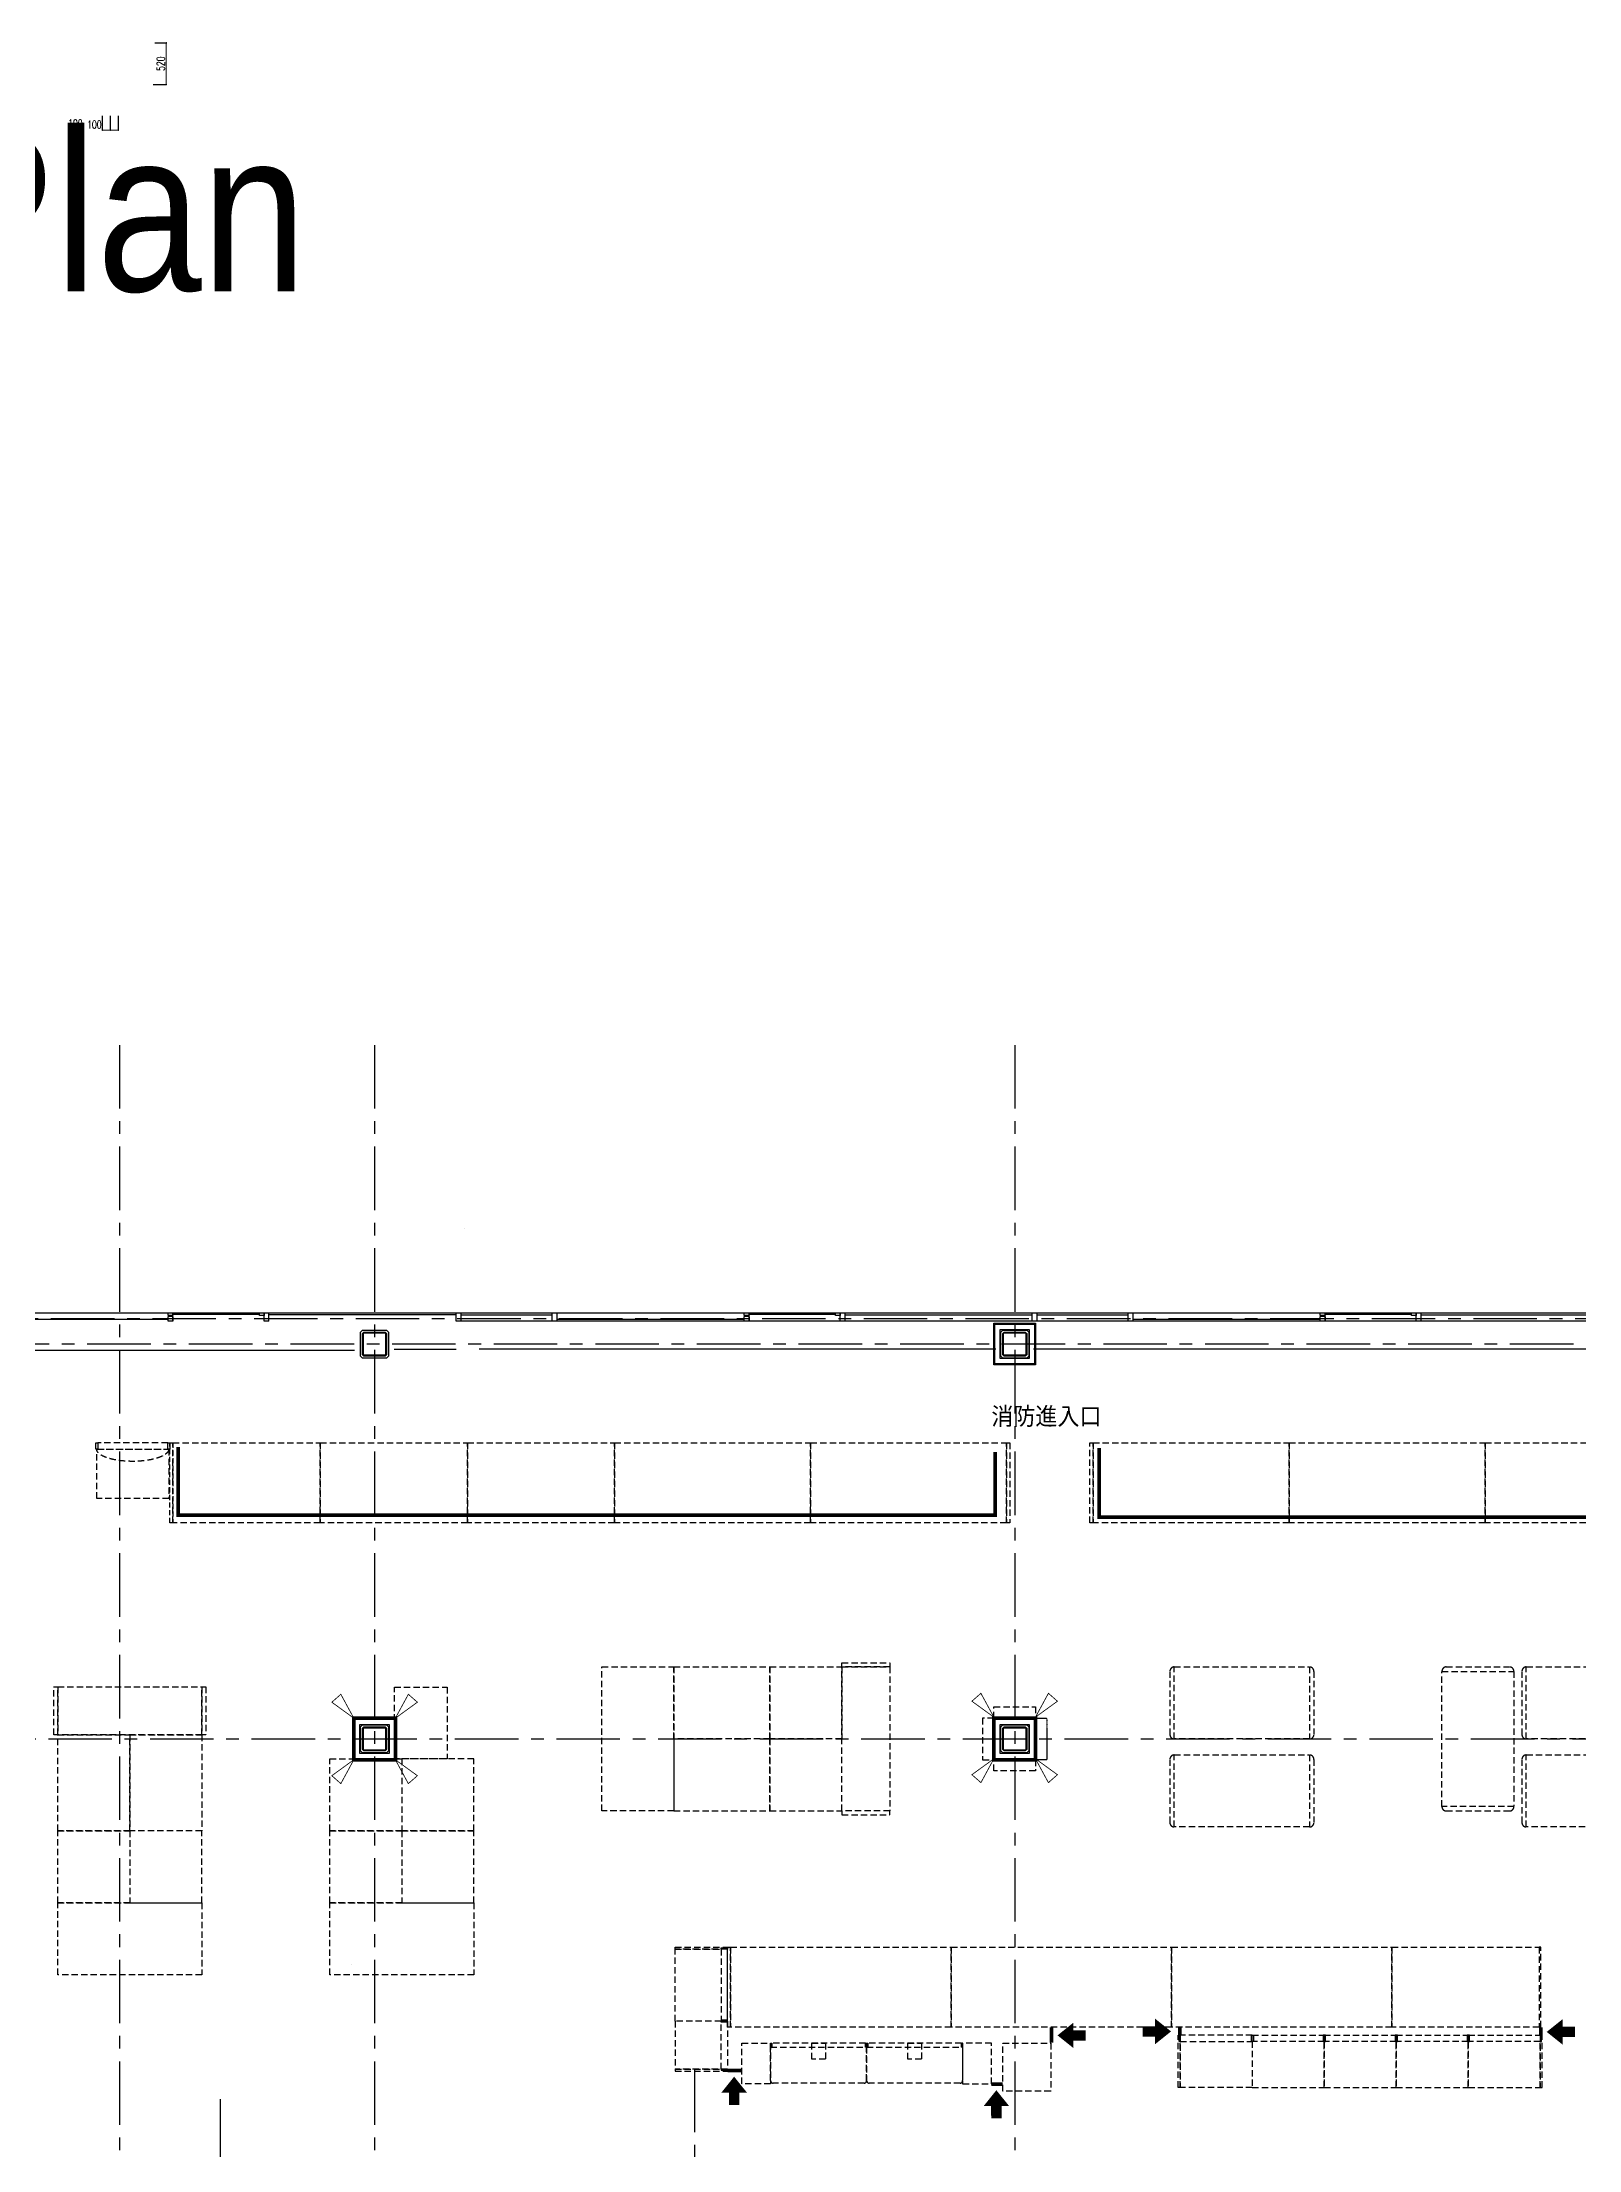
# Model space of a CAD drawing. Extents: x -119186 to 98821, y 1814 to 147180.
# Drawn here: x 18654 to 37861, y 37548 to 63886 of the extents above; entities that cross this region are included whole.
import ezdxf

# ---------------------------------------------------------------- set-up
doc = ezdxf.new("R2010")
doc.units = 0
doc.header["$LTSCALE"] = 12.7
doc.header["$MEASUREMENT"] = 0
doc.header["$PDMODE"] = 1
doc.header["$PDSIZE"] = -2
for name, pattern in [('CENTER', [2, 1.25, -0.25, 0.25, -0.25]), ('HIDDEN', [4.724409, 3.149606, -1.574803]), ('HIDDEN2', [0.1875, 0.125, -0.0625])]:
    doc.linetypes.add(name, pattern=pattern)
doc.layers.get('0').update_dxf_attribs({"linetype": 'CONTINUOUS'})
doc.layers.get('DEFPOINTS').update_dxf_attribs({"color": 1, "linetype": 'CONTINUOUS'})
for name, color, linetype in [('80_SHELL_TEXT', 7, 'CONTINUOUS'), ('A_内装凡例', 7, 'CONTINUOUS'), ('A_寸法', 9, 'CONTINUOUS'), ('A_建築', 8, 'CONTINUOUS'), ('A_建築（下図）', 8, 'CONTINUOUS'), ('A_建築（什器）', 8, 'CONTINUOUS'), ('A_建築（新設・仕上げ）', 2, 'CONTINUOUS'), ('A_建築（軽鉄下地）', 8, 'CONTINUOUS'), ('A_通り芯', 8, 'CENTER'), ('G0-MOJI', 7, 'CONTINUOUS'), ('冷設', 8, 'HIDDEN')]:
    doc.layers.add(name, color=color, linetype=linetype)
doc.styles.add('Dim', font='simplex.shx', dxfattribs={"width": 0.7, "bigfont": 'extfont2.shx'})
doc.styles.get("Standard").update_dxf_attribs({"font": 'txt', "bigfont": 'BIGFONT.SHX'})
doc.styles.add('丸ゴチック', font='HGRSMP.TTF')
doc.dimstyles.new('1-200', dxfattribs={"dimscale": 200, "dimtxt": 3, "dimasz": 1, "dimexe": 1, "dimexo": 1, "dimgap": 1, "dimtad": 1, "dimdec": 0, "dimtxsty": 'Dim', "dimblk": 'DOT', "dimcen": 2.5, "dimadec": 0, "dimazin": 0, "dimtfac": 1, "dimtdec": 0, "dimtix": 1, "dimtmove": 2, "dimatfit": 3, "dimldrblk": '引出線', "dimfxl": 1, "dimlwd": -1, "dimlwe": -1, "dimarcsym": 0})

# ---------------------------------------------------------------- blocks, each defined once
blk = doc.blocks.new('_Dot')
at = {"color": 0, "linetype": 'ByBlock', "lineweight": -2}
blk.add_line((-0.5, 0), (-1, 0), dxfattribs=at)
at = {"color": 0, "linetype": 'ByBlock', "const_width": 0.5}
blk.add_lwpolyline([(-0.25, 0, 1), (0.25, 0, 1)], format="xyb", close=True, dxfattribs=at)
blk = doc.blocks.new('*D36')
at = {"layer": 'A_寸法', "color": 0, "transparency": 16777216}
for p, q in [((20064, 63876), (20206, 63876)), ((20042, 63356), (20206, 63356))]:
    blk.add_line(p, q, dxfattribs=at)
at = {"layer": 'A_寸法', "color": 0, "lineweight": 13, "transparency": 16777216}
blk.add_line((20206, 63376), (20206, 63856), dxfattribs=at)
at = {"layer": 'DEFPOINTS', "color": 0, "transparency": 16777216}
for p in [(20064, 63876), (20206, 63876), (20042, 63356)]:
    blk.add_point(p, dxfattribs=at)
at = {"layer": 'A_寸法', "color": 0, "lineweight": 13, "transparency": 16777216, "xscale": 20, "yscale": 20, "zscale": 20}
for p, rotation in [((20206, 63876), 90), ((20206, 63356), 270)]:
    blk.add_blockref('_Dot', p, dxfattribs=dict(at, rotation=rotation))
at = {"layer": 'A_寸法', "color": 0, "transparency": 16777216, "insert": (20136, 63616), "char_height": 100, "attachment_point": 5, "rotation": 90, "style": 'Dim'}
blk.add_mtext('520', dxfattribs=at)
blk = doc.blocks.new('引出線')
at = {"color": 0, "linetype": 'ByBlock'}
for points in [[(0, 0), (-2, -0.4)], [(-1, 0), (0, 0)]]:
    blk.add_lwpolyline(points, dxfattribs=at)
blk = doc.blocks.new('*D38')
at = {"layer": 'A_寸法', "color": 0, "transparency": 16777216}
for p, q in [((19506, 62967), (19506, 62786)), ((19606, 62966), (19606, 62786))]:
    blk.add_line(p, q, dxfattribs=at)
at = {"layer": 'A_寸法', "color": 0, "lineweight": 13, "transparency": 16777216}
blk.add_line((19586, 62786), (19526, 62786), dxfattribs=at)
at = {"layer": 'DEFPOINTS', "color": 0, "transparency": 16777216}
for p in [(19506, 62967), (19606, 62966), (19506, 62786)]:
    blk.add_point(p, dxfattribs=at)
at = {"layer": 'A_寸法', "color": 0, "lineweight": 13, "transparency": 16777216, "xscale": 20, "yscale": 20, "zscale": 20, "rotation": 180}
blk.add_blockref('_Dot', (19506, 62786), dxfattribs=at)
at = {"layer": 'A_寸法', "color": 0, "lineweight": 13, "transparency": 16777216, "xscale": 20, "yscale": 20, "zscale": 20}
blk.add_blockref('_Dot', (19606, 62786), dxfattribs=at)
at = {"layer": 'A_寸法', "color": 0, "transparency": 16777216, "insert": (19306, 62856), "char_height": 100, "attachment_point": 5, "style": 'Dim'}
blk.add_mtext('100', dxfattribs=at)
blk = doc.blocks.new('*D39')
at = {"layer": 'A_寸法', "color": 0, "transparency": 16777216}
for p, q in [((19406, 62967), (19406, 62786)), ((19506, 62966), (19506, 62786))]:
    blk.add_line(p, q, dxfattribs=at)
at = {"layer": 'A_寸法', "color": 0, "lineweight": 13, "transparency": 16777216}
blk.add_line((19486, 62786), (19426, 62786), dxfattribs=at)
at = {"layer": 'DEFPOINTS', "color": 0, "transparency": 16777216}
for p in [(19406, 62967), (19506, 62966), (19406, 62786)]:
    blk.add_point(p, dxfattribs=at)
at = {"layer": 'A_寸法', "color": 0, "lineweight": 13, "transparency": 16777216, "xscale": 20, "yscale": 20, "zscale": 20, "rotation": 180}
blk.add_blockref('_Dot', (19406, 62786), dxfattribs=at)
at = {"layer": 'A_寸法', "color": 0, "lineweight": 13, "transparency": 16777216, "xscale": 20, "yscale": 20, "zscale": 20}
blk.add_blockref('_Dot', (19506, 62786), dxfattribs=at)
at = {"layer": 'A_寸法', "color": 0, "transparency": 16777216, "insert": (19084, 62856), "char_height": 100, "attachment_point": 5, "style": 'Dim'}
blk.add_mtext('100,', dxfattribs=at)

msp = doc.modelspace()

# ---------------------------------------------------------------- hatches: boundary and pattern name
at = {"layer": 'A_内装凡例', "true_color": 0xffbf00}
h = msp.add_hatch(color=40, dxfattribs=at)
h.dxf.hatch_style = 1
h.paths.add_polyline_path([(31528.67, 38850.44), (31528.67, 38927.25), (31683.68, 38928.49), (31683.68, 38978.78), (31368.43, 38978.78)])
h.paths.add_polyline_path([(31683.68, 38978.78), (31683.68, 39029.06), (31528.67, 39029.06), (31528.67, 39107.11), (31368.43, 38978.78)])
h = msp.add_hatch(color=40, dxfattribs=at)
h.dxf.hatch_style = 1
h.paths.add_polyline_path([(32579.65, 38899.61), (32579.65, 38976.42), (32424.64, 38977.66), (32424.64, 39027.95), (32739.9, 39027.95)])
h.paths.add_polyline_path([(32424.64, 39027.95), (32424.64, 39078.23), (32579.65, 39078.23), (32579.65, 39156.28), (32739.9, 39027.95)])
h = msp.add_hatch(color=40, dxfattribs=at)
h.dxf.hatch_style = 1
h.paths.add_polyline_path([(37642.62, 38894), (37642.62, 38970.81), (37797.63, 38972.05), (37797.63, 39022.34), (37482.38, 39022.34)])
h.paths.add_polyline_path([(37797.63, 39022.34), (37797.63, 39072.62), (37642.62, 39072.62), (37642.62, 39150.67), (37482.38, 39022.34)])
h = msp.add_hatch(color=40, dxfattribs=at)
h.dxf.hatch_style = 1
h.paths.add_polyline_path([(27174.59, 38279.29), (27251.4, 38279.29), (27252.64, 38124.28), (27302.93, 38124.28), (27302.93, 38439.53)])
h.paths.add_polyline_path([(27302.93, 38124.28), (27353.21, 38124.28), (27353.21, 38279.29), (27431.26, 38279.29), (27302.93, 38439.53)])
h = msp.add_hatch(color=40, dxfattribs=at)
h.dxf.hatch_style = 1
h.paths.add_polyline_path([(30452.12, 38110.16), (30528.93, 38110.16), (30530.17, 37955.15), (30580.46, 37955.15), (30580.46, 38270.4)])
h.paths.add_polyline_path([(30580.46, 37955.15), (30630.74, 37955.15), (30630.74, 38110.16), (30708.79, 38110.16), (30580.46, 38270.4)])

# ---------------------------------------------------------------- linework, layer by layer
at = {"layer": 'A_内装凡例', "color": 6, "linetype": 'HIDDEN', "ltscale": 5, "true_color": 0xff00ff, "const_width": 45.71}
for points in [[(30566.16, 46268.58), (30566.16, 45480.6), (20353.67, 45480.6), (20353.67, 46330.72)], [(51259.04, 46301.51), (51259.04, 45455.58), (31865.41, 45455.58), (31865.41, 46316.86)]]:
    msp.add_lwpolyline(points, dxfattribs=at)
at = {"layer": 'A_内装凡例', "color": 1, "true_color": 0xff0000, "const_width": 10.29}
for points in [[(22549.13, 42942.64), (22274.55, 43141.72), (22387.36, 43240.73), (22549.13, 42942.64)], [(23069.13, 42942.64), (23343.71, 43141.72), (23230.9, 43240.73), (23069.13, 42942.64)], [(30549.13, 42955.14), (30274.55, 43154.22), (30387.36, 43253.23), (30549.13, 42955.14)], [(31069.13, 42955.14), (31343.71, 43154.22), (31230.9, 43253.23), (31069.13, 42955.14)], [(22549.13, 42422.64), (22274.55, 42223.56), (22387.36, 42124.55), (22549.13, 42422.64)], [(23069.13, 42422.64), (23343.71, 42223.56), (23230.9, 42124.55), (23069.13, 42422.64)], [(30549.13, 42435.14), (30274.55, 42236.06), (30387.36, 42137.05), (30549.13, 42435.14)], [(31069.13, 42435.14), (31343.71, 42236.06), (31230.9, 42137.05), (31069.13, 42435.14)]]:
    msp.add_lwpolyline(points, dxfattribs=at)
at = {"layer": 'A_内装凡例', "color": 150, "true_color": 0x007fff, "const_width": 45.71}
for points in [[(22549.13, 42942.64), (23069.13, 42942.64), (23069.13, 42422.64), (22549.13, 42422.64)], [(30549.13, 42942.64), (31069.13, 42942.64), (31069.13, 42422.64), (30549.13, 42422.64)]]:
    msp.add_lwpolyline(points, close=True, dxfattribs=at)
at = {"layer": 'A_内装凡例', "color": 40, "true_color": 0xffbf00, "const_width": 45.71}
for points in [[(31270.18, 38889.09), (31270.18, 39080.51)], [(32873.82, 38983.27), (32873.82, 39080.51)], [(37383.72, 38982.93), (37383.72, 39078.57)], [(27222.59, 38537.78), (27400.63, 38537.78)], [(30519.16, 38368.65), (30659.48, 38368.65)]]:
    msp.add_lwpolyline(points, dxfattribs=at)
at = {"layer": 'A_内装凡例', "color": 40, "true_color": 0xffbf00, "const_width": 29.26}
for points in [[(31683.68, 39029.06), (31683.68, 38928.49), (31528.67, 38927.25), (31528.67, 38850.44), (31368.43, 38978.78), (31528.67, 39107.11), (31528.67, 39029.06)], [(32424.64, 39078.23), (32424.64, 38977.66), (32579.65, 38976.42), (32579.65, 38899.61), (32739.9, 39027.95), (32579.65, 39156.28), (32579.65, 39078.23)], [(37797.63, 39072.62), (37797.63, 38972.05), (37642.62, 38970.81), (37642.62, 38894), (37482.38, 39022.34), (37642.62, 39150.67), (37642.62, 39072.62)], [(27353.21, 38124.28), (27252.64, 38124.28), (27251.4, 38279.29), (27174.59, 38279.29), (27302.93, 38439.53), (27431.26, 38279.29), (27353.21, 38279.29)], [(30630.74, 37955.15), (30530.17, 37955.15), (30528.93, 38110.16), (30452.12, 38110.16), (30580.46, 38270.4), (30708.79, 38110.16), (30630.74, 38110.16)]]:
    msp.add_lwpolyline(points, close=True, dxfattribs=at)
at = {"layer": 'A_建築', "color": 8}
msp.add_arc((23933.16, 49065.56), 0.5, 90, 138.478604, dxfattribs=at)
at = {"layer": 'A_建築（下図）', "color": 8, "linetype": 'Continuous'}
for p, q in [((58959.13, 48002.64), (10789.13, 48002.64)), ((20229.13, 47972.64), (20229.13, 48002.64)), ((20289.13, 48002.64), (20229.13, 48002.64)), ((20289.13, 47972.64), (20229.13, 47972.64)), ((20289.13, 47962.64), (20229.13, 47962.64)), ((20229.13, 47902.64), (20229.13, 47962.64)), ((20289.13, 47972.64), (20289.13, 48002.64)), ((20289.13, 47972.64), (20289.13, 48002.64)), ((20289.13, 48002.64), (20289.13, 47972.64)), ((21369.13, 47987.64), (20289.13, 47987.64)), ((20289.13, 47902.64), (20289.13, 47962.64)), ((20289.13, 47902.64), (20289.13, 47962.64)), ((20289.13, 47962.64), (20289.13, 47902.64)), ((21369.13, 47972.64), (21369.13, 48002.64)), ((21429.13, 48002.64), (21369.13, 48002.64)), ((21429.13, 47972.64), (21369.13, 47972.64)), ((21489.13, 48002.64), (21429.13, 48002.64)), ((21429.13, 47902.64), (21429.13, 48002.64)), ((21429.13, 47972.64), (21429.13, 48002.64)), ((21429.13, 47972.64), (21429.13, 48002.64)), ((21429.13, 48002.64), (21429.13, 47972.64)), ((21489.13, 47902.64), (21489.13, 48002.64)), ((21489.13, 47902.64), (21489.13, 48002.64)), ((23829.13, 47982.64), (21489.13, 47982.64)), ((23889.13, 48002.64), (23829.13, 48002.64)), ((23829.13, 47902.64), (23829.13, 48002.64)), ((23889.13, 47902.64), (23889.13, 48002.64)), ((23889.13, 47902.64), (23889.13, 48002.64)), ((23889.13, 47982.64), (25029.13, 47982.64)), ((25089.13, 48002.64), (25029.13, 48002.64)), ((25029.13, 47902.64), (25029.13, 48002.64)), ((25089.13, 47902.64), (25089.13, 48002.64)), ((25089.13, 47902.64), (25089.13, 48002.64)), ((27429.13, 47972.64), (27429.13, 48002.64)), ((27489.13, 48002.64), (27429.13, 48002.64)), ((27489.13, 47972.64), (27429.13, 47972.64)), ((27489.13, 47962.64), (27429.13, 47962.64)), ((27429.13, 47902.64), (27429.13, 47962.64)), ((27489.13, 47972.64), (27489.13, 48002.64)), ((27489.13, 47972.64), (27489.13, 48002.64)), ((27489.13, 48002.64), (27489.13, 47972.64)), ((28569.13, 47987.64), (27489.13, 47987.64)), ((27489.13, 47902.64), (27489.13, 47962.64)), ((27489.13, 47902.64), (27489.13, 47962.64)), ((27489.13, 47962.64), (27489.13, 47902.64)), ((28569.13, 47972.64), (28569.13, 48002.64)), ((28629.13, 48002.64), (28569.13, 48002.64)), ((28629.13, 47972.64), (28569.13, 47972.64)), ((28689.13, 48002.64), (28629.13, 48002.64)), ((28629.13, 47902.64), (28629.13, 48002.64)), ((28629.13, 47972.64), (28629.13, 48002.64)), ((28629.13, 47972.64), (28629.13, 48002.64)), ((28629.13, 48002.64), (28629.13, 47972.64)), ((28689.13, 47902.64), (28689.13, 48002.64)), ((28689.13, 47902.64), (28689.13, 48002.64)), ((28689.13, 47982.64), (31029.13, 47982.64)), ((31089.13, 48002.64), (31029.13, 48002.64)), ((31029.13, 47902.64), (31029.13, 48002.64)), ((31089.13, 47902.64), (31089.13, 48002.64)), ((31089.13, 47902.64), (31089.13, 48002.64)), ((31089.13, 47982.64), (32229.13, 47982.64)), ((32289.13, 48002.64), (32229.13, 48002.64)), ((32229.13, 47902.64), (32229.13, 48002.64)), ((32289.13, 47902.64), (32289.13, 48002.64)), ((32289.13, 47902.64), (32289.13, 48002.64)), ((34629.13, 47972.64), (34629.13, 48002.64)), ((34689.13, 48002.64), (34629.13, 48002.64)), ((34689.13, 47972.64), (34629.13, 47972.64)), ((34689.13, 47962.64), (34629.13, 47962.64)), ((34629.13, 47902.64), (34629.13, 47962.64)), ((34689.13, 47972.64), (34689.13, 48002.64)), ((34689.13, 47972.64), (34689.13, 48002.64)), ((34689.13, 48002.64), (34689.13, 47972.64)), ((35769.13, 47987.64), (34689.13, 47987.64)), ((34689.13, 47902.64), (34689.13, 47962.64)), ((34689.13, 47902.64), (34689.13, 47962.64)), ((34689.13, 47962.64), (34689.13, 47902.64)), ((35769.13, 47972.64), (35769.13, 48002.64)), ((35829.13, 48002.64), (35769.13, 48002.64)), ((35829.13, 47972.64), (35769.13, 47972.64)), ((35889.13, 48002.64), (35829.13, 48002.64)), ((35829.13, 47902.64), (35829.13, 48002.64)), ((35829.13, 47972.64), (35829.13, 48002.64)), ((35829.13, 47972.64), (35829.13, 48002.64)), ((35829.13, 48002.64), (35829.13, 47972.64)), ((35889.13, 47902.64), (35889.13, 48002.64)), ((35889.13, 47902.64), (35889.13, 48002.64)), ((35889.13, 47982.64), (38229.13, 47982.64)), ((20229.13, 47922.64), (17889.13, 47922.64)), ((20289.13, 47902.64), (20229.13, 47902.64)), ((21489.13, 47902.64), (21429.13, 47902.64)), ((22659.13, 47750.64), (22676.13, 47767.64)), ((22659.13, 47484.64), (22659.13, 47750.64)), ((22671.13, 47750.64), (22676.13, 47755.64)), ((22671.13, 47484.64), (22671.13, 47750.64)), ((22676.13, 47767.64), (22942.13, 47767.64)), ((22676.13, 47755.64), (22942.13, 47755.64)), ((22942.13, 47767.64), (22959.13, 47750.64)), ((22942.13, 47755.64), (22947.13, 47750.64)), ((22947.13, 47750.64), (22947.13, 47484.64)), ((22959.13, 47750.64), (22959.13, 47484.64)), ((23889.13, 47902.64), (23829.13, 47902.64)), ((58959.13, 47902.64), (23889.13, 47902.64)), ((25089.13, 47902.64), (25029.13, 47902.64)), ((27429.13, 47922.64), (25089.13, 47922.64)), ((27489.13, 47902.64), (27429.13, 47902.64)), ((28689.13, 47902.64), (28629.13, 47902.64)), ((30659.13, 47750.64), (30676.13, 47767.64)), ((30659.13, 47484.64), (30659.13, 47750.64)), ((30671.13, 47750.64), (30676.13, 47755.64)), ((30671.13, 47484.64), (30671.13, 47750.64)), ((30676.13, 47767.64), (30942.13, 47767.64)), ((30676.13, 47755.64), (30942.13, 47755.64)), ((30942.13, 47767.64), (30959.13, 47750.64)), ((30942.13, 47755.64), (30947.13, 47750.64)), ((30947.13, 47750.64), (30947.13, 47484.64)), ((30959.13, 47750.64), (30959.13, 47484.64)), ((31089.13, 47902.64), (31029.13, 47902.64)), ((32289.13, 47902.64), (32229.13, 47902.64)), ((34629.13, 47922.64), (32289.13, 47922.64)), ((34689.13, 47902.64), (34629.13, 47902.64)), ((35889.13, 47902.64), (35829.13, 47902.64)), ((16709.13, 47542.64), (22559.13, 47542.64)), ((22676.13, 47467.64), (22659.13, 47484.64)), ((22676.13, 47479.64), (22671.13, 47484.64)), ((22942.13, 47479.64), (22676.13, 47479.64)), ((22942.13, 47467.64), (22676.13, 47467.64)), ((22959.13, 47484.64), (22942.13, 47467.64)), ((22947.13, 47484.64), (22942.13, 47479.64)), ((22942.13, 47479.64), (22942.13, 47479.64)), ((22942.13, 47467.64), (22942.13, 47467.64)), ((23054.13, 47552.64), (23829.13, 47552.64)), ((30574.13, 47552.64), (24114.13, 47552.64)), ((30676.13, 47467.64), (30659.13, 47484.64)), ((30676.13, 47479.64), (30671.13, 47484.64)), ((30942.13, 47479.64), (30676.13, 47479.64)), ((30942.13, 47467.64), (30676.13, 47467.64)), ((30959.13, 47484.64), (30942.13, 47467.64)), ((30947.13, 47484.64), (30942.13, 47479.64)), ((30942.13, 47479.64), (30942.13, 47479.64)), ((30942.13, 47467.64), (30942.13, 47467.64)), ((40774.13, 47552.64), (31044.13, 47552.64))]:
    msp.add_line(p, q, dxfattribs=at)
at = {"layer": 'A_建築（下図）', "color": 8}
for p, q in [((22634.13, 47767.64), (22659.13, 47792.64)), ((22634.13, 47467.64), (22634.13, 47767.64)), ((22659.13, 47792.64), (22959.13, 47792.64)), ((22659.13, 47792.64), (22659.13, 47792.64)), ((22959.13, 47792.64), (22984.13, 47767.64)), ((22984.13, 47767.64), (22984.13, 47467.64)), ((30634.13, 47767.64), (30659.13, 47792.64)), ((30634.13, 47467.64), (30634.13, 47767.64)), ((30659.13, 47792.64), (30959.13, 47792.64)), ((30659.13, 47792.64), (30659.13, 47792.64)), ((30959.13, 47792.64), (30984.13, 47767.64)), ((30984.13, 47767.64), (30984.13, 47467.64)), ((22659.13, 47442.64), (22634.13, 47467.64)), ((22959.13, 47442.64), (22659.13, 47442.64)), ((22984.13, 47467.64), (22959.13, 47442.64)), ((30659.13, 47442.64), (30634.13, 47467.64)), ((30959.13, 47442.64), (30659.13, 47442.64)), ((30984.13, 47467.64), (30959.13, 47442.64))]:
    msp.add_line(p, q, dxfattribs=at)
at = {"layer": 'A_建築（下図）', "color": 8, "flags": 128}
for points in [[(22659.13, 42857.64), (22959.13, 42857.64), (22984.13, 42832.64), (22984.13, 42532.64), (22959.13, 42507.64), (22659.13, 42507.64), (22634.13, 42532.64), (22634.13, 42832.64), (22659.13, 42857.64)], [(30659.13, 42857.64), (30959.13, 42857.64), (30984.13, 42832.64), (30984.13, 42532.64), (30959.13, 42507.64), (30659.13, 42507.64), (30634.13, 42532.64), (30634.13, 42832.64), (30659.13, 42857.64)]]:
    msp.add_lwpolyline(points, close=True, dxfattribs=at)
at = {"layer": 'A_建築（下図）', "color": 8, "linetype": 'Continuous', "flags": 128}
for points in [[(22942.13, 42532.64), (22676.13, 42532.64), (22659.13, 42549.64), (22659.13, 42815.64), (22676.13, 42832.64), (22942.13, 42832.64), (22959.13, 42815.64), (22959.13, 42549.64), (22942.13, 42532.64)], [(22942.13, 42544.64), (22676.13, 42544.64), (22671.13, 42549.64), (22671.13, 42815.64), (22676.13, 42820.64), (22942.13, 42820.64), (22947.13, 42815.64), (22947.13, 42549.64), (22942.13, 42544.64)], [(30942.13, 42532.64), (30676.13, 42532.64), (30659.13, 42549.64), (30659.13, 42815.64), (30676.13, 42832.64), (30942.13, 42832.64), (30959.13, 42815.64), (30959.13, 42549.64), (30942.13, 42532.64)], [(30942.13, 42544.64), (30676.13, 42544.64), (30671.13, 42549.64), (30671.13, 42815.64), (30676.13, 42820.64), (30942.13, 42820.64), (30947.13, 42815.64), (30947.13, 42549.64), (30942.13, 42544.64)]]:
    msp.add_lwpolyline(points, close=True, dxfattribs=at)
at = {"layer": 'A_建築（什器）', "color": 8, "linetype": 'HIDDEN2', "ltscale": 50}
for p, q in [((32749.11, 43527.64), (32749.11, 42737.64)), ((34549.11, 43527.64), (34549.11, 42737.64)), ((36204.11, 43582.64), (36994.11, 43582.64)), ((37149.11, 43527.64), (37149.11, 42737.64)), ((32749.11, 42427.64), (32749.11, 41637.64)), ((34549.11, 42427.64), (34549.11, 41637.64)), ((37149.11, 42427.64), (37149.11, 41637.64)), ((36204.11, 41782.64), (36994.11, 41782.64)), ((28943.13, 38882.74), (27775.13, 38882.74)), ((30143.13, 38882.74), (28975.13, 38882.74))]:
    msp.add_line(p, q, dxfattribs=at)
for points in [[(19349.08, 46302.79), (19323.08, 46302.79), (19323.08, 46382.79), (19349.08, 46382.79)], [(20223.08, 46382.79), (19349.08, 46382.79), (19349.08, 46302.79), (20223.08, 46302.79)], [(20249.08, 46302.79), (20223.08, 46302.79), (20223.08, 46382.79), (20249.08, 46382.79)], [(20289.08, 46382.79), (22129.08, 46382.79), (22129.08, 45382.79), (20289.08, 45382.79)], [(22129.08, 46382.79), (23969.08, 46382.79), (23969.08, 45382.79), (22129.08, 45382.79)], [(23969.08, 46382.79), (25809.08, 46382.79), (25809.08, 45382.79), (23969.08, 45382.79)], [(25809.08, 46382.69), (28259.08, 46382.69), (28259.08, 45382.69), (25809.08, 45382.69)], [(28259.08, 46382.88), (30709.08, 46382.88), (30709.08, 45382.88), (28259.08, 45382.88)], [(30709.08, 46382.79), (30749.08, 46382.79), (30749.08, 45382.88), (30709.08, 45382.88)], [(31749.08, 46382.69), (31789.08, 46382.69), (31789.08, 45382.69), (31749.08, 45382.69)], [(31789.08, 46382.69), (34239.08, 46382.69), (34239.08, 45382.69), (31789.08, 45382.69)], [(34239.08, 46382.69), (36689.08, 46382.69), (36689.08, 45382.69), (34239.08, 45382.69)], [(36689.08, 46382.69), (39139.08, 46382.69), (39139.08, 45382.69), (36689.08, 45382.69)], [(20236.08, 45686.79), (19336.08, 45686.79), (19336.08, 46302.79), (20236.08, 46302.79)], [(25649.08, 43583.12), (26549.08, 43583.12), (26549.08, 41783.12), (25649.08, 41783.12)], [(27749.08, 42683.12), (26549.08, 42683.12), (26549.08, 43583.12), (27749.08, 43583.12)], [(27749.08, 43583.12), (28649.08, 43583.12), (28649.08, 42683.12), (27749.08, 42683.12)], [(28649.08, 43633.12), (29249.08, 43633.12), (29249.08, 43583.12), (28649.08, 43583.12)], [(29249.08, 41783.12), (28649.08, 41783.12), (28649.08, 43583.12), (29249.08, 43583.12)], [(32804.11, 43582.64), (34494.11, 43582.64), (34494.11, 42682.64), (32804.11, 42682.64)], [(36149.11, 41837.64), (36149.11, 43527.64), (37049.11, 43527.64), (37049.11, 41837.64)], [(37204.11, 43582.64), (38894.11, 43582.64), (38894.11, 42682.64), (37204.11, 42682.64)], [(18798.62, 43335.12), (18848.62, 43335.12), (18848.62, 42735.12), (18798.62, 42735.12)], [(18848.62, 43335.12), (20648.62, 43335.12), (20648.62, 42735.12), (18848.62, 42735.12)], [(20648.62, 43335.12), (20698.62, 43335.12), (20698.62, 42735.12), (20648.62, 42735.12)], [(23056.62, 43330.12), (23716.62, 43330.12), (23716.62, 42435.12), (23056.62, 42435.12)], [(30409.11, 42422.64), (30549.11, 42422.64), (30549.11, 42942.63), (30409.11, 42942.63)], [(30549.11, 43082.63), (31069.11, 43082.63), (31069.11, 42942.64), (30549.11, 42942.64)], [(18848.62, 42735.12), (19748.62, 42735.12), (19748.62, 41535.12), (18848.62, 41535.12)], [(19748.62, 42735.12), (20648.62, 42735.12), (20648.62, 41535.12), (19748.62, 41535.12)], [(26549.08, 41783.12), (27749.08, 41783.12), (27749.08, 42683.12), (26549.08, 42683.12)], [(28649.08, 42683.12), (27749.08, 42683.12), (27749.08, 41783.12), (28649.08, 41783.12)], [(22248.62, 42435.12), (23148.62, 42435.12), (23148.62, 41535.12), (22248.62, 41535.12)], [(23148.62, 41535.12), (24048.62, 41535.12), (24048.62, 42435.12), (23148.62, 42435.12)], [(30549.11, 42422.64), (31069.11, 42422.64), (31069.11, 42282.64), (30549.11, 42282.64)], [(32804.11, 42482.64), (34494.11, 42482.64), (34494.11, 41582.64), (32804.11, 41582.64)], [(37204.11, 42482.64), (38894.11, 42482.64), (38894.11, 41582.64), (37204.11, 41582.64)], [(28649.08, 41733.12), (29249.08, 41733.12), (29249.08, 41783.12), (28649.08, 41783.12)], [(18848.62, 41535.12), (19748.62, 41535.12), (19748.62, 40635.12), (18848.62, 40635.12)], [(19748.62, 40635.12), (20648.62, 40635.12), (20648.62, 41535.12), (19748.62, 41535.12)], [(23148.62, 40635.12), (22248.62, 40635.12), (22248.62, 41535.12), (23148.62, 41535.12)], [(24048.62, 41535.12), (23148.62, 41535.12), (23148.62, 40635.12), (24048.62, 40635.12)], [(18848.62, 40635.12), (20648.62, 40635.12), (20648.62, 39735.12), (18848.62, 39735.12)], [(22248.62, 40635.12), (24048.62, 40635.12), (24048.62, 39735.12), (22248.62, 39735.12)], [(26565.13, 40057.74), (26565.13, 40082.74), (27219.13, 40082.74), (27219.13, 40057.74)], [(26565.13, 39157.74), (26565.13, 40057.74), (27139.13, 40057.74), (27139.13, 39157.74)], [(27139.13, 40057.74), (27139.13, 40070.74), (27219.13, 40070.74), (27219.13, 40057.74)], [(27219.13, 39157.74), (27219.13, 40057.74), (27139.13, 40057.74), (27139.13, 39157.74)], [(27219.13, 40082.74), (27259.13, 40082.74), (27259.13, 39082.74), (27219.13, 39082.74)], [(27259.13, 40082.74), (30014.13, 40082.74), (30014.13, 39082.74), (27259.13, 39082.74)], [(30014.13, 40082.74), (32769.13, 40082.74), (32769.13, 39082.74), (30014.13, 39082.74)], [(32769.13, 40082.74), (35524.13, 40082.74), (35524.13, 39082.74), (32769.13, 39082.74)], [(35524.13, 40082.74), (37364.13, 40082.74), (37364.13, 39082.74), (35524.13, 39082.74)], [(37364.13, 39082.74), (37384.13, 39082.74), (37384.13, 40082.74), (37364.13, 40082.74)], [(26565.13, 39157.74), (26565.13, 38557.74), (27139.13, 38557.74), (27139.13, 39157.74)], [(27139.13, 39170.74), (27139.13, 39157.74), (27219.13, 39157.74), (27219.13, 39170.74)], [(27219.13, 39157.74), (27219.13, 38557.74), (27139.13, 38557.74), (27139.13, 39157.74)], [(27139.13, 39144.74), (27139.13, 39157.74), (27219.13, 39157.74), (27219.13, 39144.74)], [(32879.13, 38328.74), (32854.13, 38328.74), (32854.13, 38982.74), (32879.13, 38982.74)], [(32879.13, 38902.74), (32866.13, 38902.74), (32866.13, 38982.74), (32879.13, 38982.74)], [(33779.13, 38982.74), (32879.13, 38982.74), (32879.13, 38902.74), (33779.13, 38902.74)], [(33766.13, 38902.74), (33779.13, 38902.74), (33779.13, 38982.74), (33766.13, 38982.74)], [(33779.13, 38982.74), (34679.13, 38982.74), (34679.13, 38902.74), (33779.13, 38902.74)], [(33792.13, 38902.74), (33779.13, 38902.74), (33779.13, 38982.74), (33792.13, 38982.74)], [(34666.13, 38902.74), (34679.13, 38902.74), (34679.13, 38982.74), (34666.13, 38982.74)], [(34679.13, 38902.74), (34692.13, 38902.74), (34692.13, 38982.74), (34679.13, 38982.74)], [(34679.13, 38982.74), (35579.13, 38982.74), (35579.13, 38902.74), (34679.13, 38902.74)], [(35566.13, 38902.74), (35579.13, 38902.74), (35579.13, 38982.74), (35566.13, 38982.74)], [(35579.13, 38902.74), (35592.13, 38902.74), (35592.13, 38982.74), (35579.13, 38982.74)], [(35579.13, 38982.74), (36479.13, 38982.74), (36479.13, 38902.74), (35579.13, 38902.74)], [(36466.13, 38902.74), (36479.13, 38902.74), (36479.13, 38982.74), (36466.13, 38982.74)], [(36479.13, 38902.74), (36492.13, 38902.74), (36492.13, 38982.74), (36479.13, 38982.74)], [(36479.13, 38982.74), (37379.13, 38982.74), (37379.13, 38902.74), (36479.13, 38902.74)], [(37379.13, 38902.74), (37392.13, 38902.74), (37392.13, 38982.74), (37379.13, 38982.74)], [(37379.13, 38328.74), (37404.13, 38328.74), (37404.13, 38982.74), (37379.13, 38982.74)], [(27399.13, 38882.73), (27759.13, 38882.73), (27759.13, 38372.73), (27399.13, 38372.73)], [(27759.13, 38882.74), (27775.13, 38882.74), (27775.13, 38832.74), (27759.13, 38832.74)], [(28274.13, 38882.74), (28444.13, 38882.74), (28444.13, 38682.74), (28274.13, 38682.74)], [(28943.13, 38882.74), (28959.13, 38882.74), (28959.13, 38832.74), (28943.13, 38832.74)], [(28959.13, 38882.74), (28975.13, 38882.74), (28975.13, 38832.74), (28959.13, 38832.74)], [(29474.13, 38882.74), (29644.13, 38882.74), (29644.13, 38682.74), (29474.13, 38682.74)], [(30143.13, 38882.74), (30159.13, 38882.74), (30159.13, 38832.74), (30143.13, 38832.74)], [(30159.13, 38372.73), (30519.13, 38372.73), (30519.13, 38882.74), (30159.13, 38882.74)], [(30659.13, 38882.74), (31259.13, 38882.74), (31259.13, 38282.74), (30659.13, 38282.74)], [(33779.13, 38328.74), (32879.13, 38328.74), (32879.13, 38902.74), (33779.13, 38902.74)], [(33779.13, 38328.74), (34679.13, 38328.74), (34679.13, 38902.74), (33779.13, 38902.74)], [(34679.13, 38328.74), (35579.13, 38328.74), (35579.13, 38902.74), (34679.13, 38902.74)], [(35579.13, 38328.74), (36479.13, 38328.74), (36479.13, 38902.74), (35579.13, 38902.74)], [(36479.13, 38328.74), (37379.13, 38328.74), (37379.13, 38902.74), (36479.13, 38902.74)], [(26565.13, 38557.74), (26565.13, 38532.74), (27219.13, 38532.74), (27219.13, 38557.74)], [(27139.13, 38557.74), (27139.13, 38544.74), (27219.13, 38544.74), (27219.13, 38557.74)]]:
    msp.add_lwpolyline(points, close=True, dxfattribs=at)
at = {"layer": 'A_建築（什器）', "color": 8, "linetype": 'HIDDEN2', "ltscale": 40}
msp.add_lwpolyline([(20249.08, 46382.79), (20289.08, 46382.79), (20289.08, 45382.88), (20249.08, 45382.88)], close=True, dxfattribs=at)
at = {"layer": 'A_建築（什器）', "color": 8, "linetype": 'HIDDEN2'}
msp.add_lwpolyline([(31069.11, 42942.63), (31209.11, 42942.63), (31209.11, 42422.64), (31069.11, 42422.64)], close=True, dxfattribs=at)
at = {"layer": 'A_建築（什器）', "color": 8, "linetype": 'HIDDEN2', "ltscale": 50}
for points in [[(27759.13, 38832.74), (28959.13, 38832.74), (28959.13, 38412.74, -0.41421356), (28929.13, 38382.74), (27789.13, 38382.74, -0.41421356), (27759.13, 38412.74)], [(28959.13, 38832.74), (30159.13, 38832.74), (30159.13, 38412.74, -0.41421356), (30129.13, 38382.74), (28989.13, 38382.74, -0.41421356), (28959.13, 38412.74)]]:
    msp.add_lwpolyline(points, format="xyb", close=True, dxfattribs=at)
for centre, start, end in [((32804.11, 43527.64), 90, 180), ((34494.11, 43527.64), 0, 90), ((36204.11, 43527.64), 90, 180), ((36994.11, 43527.64), 0, 90), ((37204.11, 43527.64), 90, 180), ((32804.11, 42737.64), 180, 270), ((34494.11, 42737.64), 270, 0), ((37204.11, 42737.64), 180, 270), ((32804.11, 42427.64), 90, 180), ((34494.11, 42427.64), 0, 90), ((37204.11, 42427.64), 90, 180), ((32804.11, 41637.64), 180, 270), ((34494.11, 41637.64), 270, 0), ((36204.11, 41837.64), 180, 270), ((36994.11, 41837.64), 270, 0), ((37204.11, 41637.64), 180, 270)]:
    msp.add_arc(centre, 55, start, end, dxfattribs=at)
at = {"layer": 'A_建築（什器）', "color": 8, "linetype": 'HIDDEN2', "ltscale": 50, "extrusion": (0, 0, -1)}
msp.add_ellipse((19785.9, 46303.9), major_axis=(-450, -0.84), ratio=0.33866667, start_param=3.15441859, end_param=6.28135302, dxfattribs=at)
at = {"layer": 'A_建築（新設・仕上げ）', "color": 8}
for points in [[(30549.13, 47877.64), (31069.13, 47877.64), (31069.13, 47357.64), (30549.13, 47357.64)], [(30561.63, 47865.14), (31056.63, 47865.14), (31056.63, 47370.14), (30561.63, 47370.14)], [(22549.13, 42942.64), (23069.13, 42942.64), (23069.13, 42422.64), (22549.13, 42422.64)], [(22561.63, 42930.14), (23056.63, 42930.14), (23056.63, 42435.14), (22561.63, 42435.14)], [(30549.13, 42942.64), (31069.13, 42942.64), (31069.13, 42422.64), (30549.13, 42422.64)], [(30561.63, 42930.14), (31056.63, 42930.14), (31056.63, 42435.14), (30561.63, 42435.14)]]:
    msp.add_lwpolyline(points, close=True, dxfattribs=at)
at = {"layer": 'A_建築（軽鉄下地）', "color": 8}
for points in [[(30626.63, 47800.14), (30991.63, 47800.14), (30991.63, 47435.14), (30626.63, 47435.14)], [(22626.63, 42865.14), (22991.63, 42865.14), (22991.63, 42500.14), (22626.63, 42500.14)], [(30626.63, 42865.14), (30991.63, 42865.14), (30991.63, 42500.14), (30626.63, 42500.14)]]:
    msp.add_lwpolyline(points, close=True, dxfattribs=at)
at = {"layer": 'A_通り芯', "color": 8, "ltscale": 50}
for p, q in [((19619.13, 51353.91), (19619.13, 14059.15)), ((22809.13, 51353.91), (22809.13, 14059.15)), ((30809.13, 51353.91), (30809.13, 14059.15)), ((7333.03, 47935.49), (64467.88, 47935.49)), ((9058.02, 47620.49), (64467.88, 47620.49)), ((7302.23, 42685.49), (64437.08, 42685.49)), ((26809.13, 38564.56), (26809.13, 28845.16)), ((20879.13, 38180.14), (20879.13, 32309.63))]:
    msp.add_line(p, q, dxfattribs=at)

# ---------------------------------------------------------------- texts
at = {"layer": '80_SHELL_TEXT', "color": 8}
msp.add_text('消防進入口', height=250, dxfattribs=at).set_placement((30518.19, 46581.96))
at = {"layer": 'G0-MOJI', "color": 3, "style": '丸ゴチック', "width": 0.9}
msp.add_text('20251104_New Plan', height=2000, dxfattribs=at).set_placement((93.68, 60773.78))
at = {"layer": '冷設', "color": 8, "ltscale": 3, "flags": 1}
for tag, s in [('______', ''), ('____', ''), ('__', 'H')]:
    msp.add_attdef(tag, (22518.91, 39858.88), s, height=0.18, rotation=90, dxfattribs=at)

# ---------------------------------------------------------------- dimensions: what is measured, and where the dimension line sits
at = {"layer": 'A_寸法', "color": 8}
dim = msp.add_linear_dim(base=(20205.5, 63875.73), p1=(20041.61, 63355.73), p2=(20063.77, 63875.73), angle=90, dimstyle='1-200', override={"dimtxt": 0.5, "dimasz": 0.1, "dimexe": 0, "dimexo": 0, "dimgap": 0.1, "dimlwd": 13}, dxfattribs=at)
dim.commit()
dim.dimension.update_dxf_attribs({"geometry": '*D36', "text_midpoint": (20135.5, 63615.73)})
dim = msp.add_linear_dim(base=(19406.16, 62786.08), p1=(19506.16, 62965.76), p2=(19406.16, 62966.61), angle=180, text='100,', dimstyle='1-200', override={"dimtxt": 0.5, "dimasz": 0.1, "dimexe": 0, "dimexo": 0, "dimgap": 0.1, "dimlwd": 13}, dxfattribs=at)
dim.commit()
dim.dimension.update_dxf_attribs({"geometry": '*D39', "text_midpoint": (19084.2, 62856.08), "dimtype": 160})
dim = msp.add_linear_dim(base=(19506.16, 62786.08), p1=(19606.16, 62965.58), p2=(19506.16, 62966.61), angle=180, dimstyle='1-200', override={"dimtxt": 0.5, "dimasz": 0.1, "dimexe": 0, "dimexo": 0, "dimgap": 0.1, "dimlwd": 13}, dxfattribs=at)
dim.commit()
dim.dimension.update_dxf_attribs({"geometry": '*D38', "text_midpoint": (19305.64, 62856.08), "dimtype": 160})

doc.saveas('drawing.dxf')
